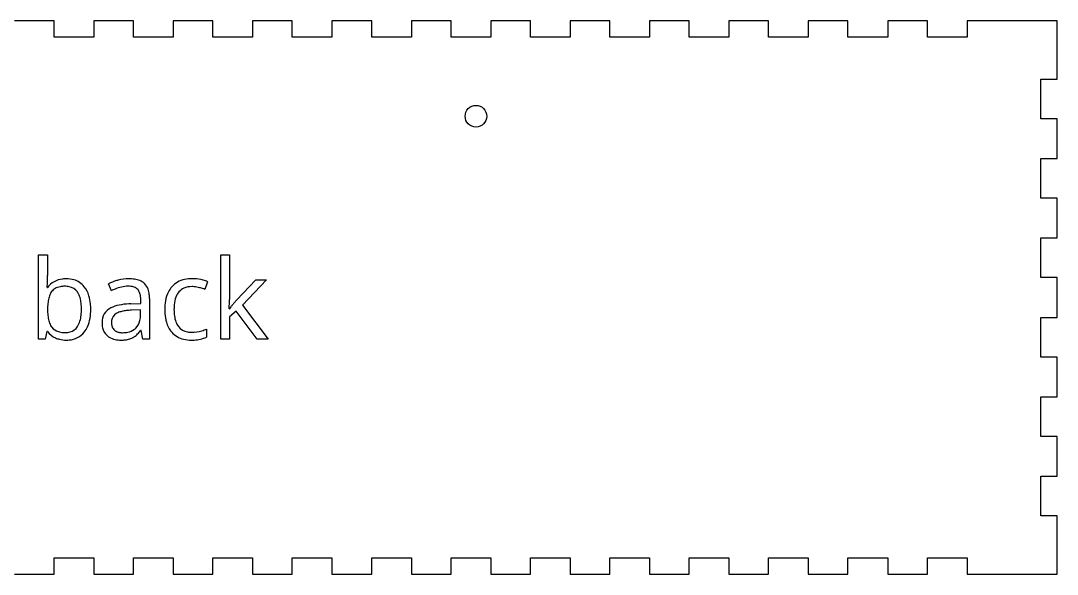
# Model space of a CAD drawing. Header units: millimetres. Extents: x 0 to 694, y 3 to 210.
# Drawn here: x 142.2 to 333.2, y 108 to 210 of the extents above; entities that cross this region are included whole.
import ezdxf

# ---------------------------------------------------------------- set-up
doc = ezdxf.new("R2010")
doc.units = ezdxf.units.MM
for name, color, linetype in [('Shape1000', 7, 'CONTINUOUS'), ('Shape1001', 7, 'CONTINUOUS'), ('Shape1002', 7, 'CONTINUOUS'), ('Shape1003', 7, 'CONTINUOUS'), ('Shape1004', 7, 'CONTINUOUS'), ('Shape1005', 7, 'CONTINUOUS'), ('Shape1006', 7, 'CONTINUOUS'), ('Shape1007', 7, 'CONTINUOUS'), ('Shape1008', 7, 'CONTINUOUS'), ('Shape1009', 7, 'CONTINUOUS'), ('Shape1010', 7, 'CONTINUOUS'), ('Shape1011', 7, 'CONTINUOUS'), ('Shape1012', 7, 'CONTINUOUS'), ('Shape1013', 7, 'CONTINUOUS'), ('Shape1014', 7, 'CONTINUOUS'), ('Shape1015', 7, 'CONTINUOUS'), ('Shape1016', 7, 'CONTINUOUS'), ('Shape1017', 7, 'CONTINUOUS'), ('Shape1018', 7, 'CONTINUOUS'), ('Shape1019', 7, 'CONTINUOUS'), ('Shape1020', 7, 'CONTINUOUS'), ('Shape1021', 7, 'CONTINUOUS'), ('Shape1022', 7, 'CONTINUOUS'), ('Shape1023', 7, 'CONTINUOUS'), ('Shape1024', 7, 'CONTINUOUS'), ('Shape1025', 7, 'CONTINUOUS'), ('Shape1026', 7, 'CONTINUOUS'), ('Shape1027', 7, 'CONTINUOUS'), ('Shape1028', 7, 'CONTINUOUS'), ('Shape1029', 7, 'CONTINUOUS'), ('Shape1030', 7, 'CONTINUOUS'), ('Shape1031', 7, 'CONTINUOUS'), ('Shape1032', 7, 'CONTINUOUS'), ('Shape1033', 7, 'CONTINUOUS'), ('Shape1034', 7, 'CONTINUOUS'), ('Shape1035', 7, 'CONTINUOUS'), ('Shape1036', 7, 'CONTINUOUS'), ('Shape1037', 7, 'CONTINUOUS'), ('Shape1038', 7, 'CONTINUOUS'), ('Shape1076', 7, 'CONTINUOUS'), ('Shape1077', 7, 'CONTINUOUS'), ('Shape1078', 7, 'CONTINUOUS'), ('Shape1079', 7, 'CONTINUOUS'), ('Shape1080', 7, 'CONTINUOUS'), ('Shape1081', 7, 'CONTINUOUS'), ('Shape1082', 7, 'CONTINUOUS'), ('Shape1083', 7, 'CONTINUOUS'), ('Shape1084', 7, 'CONTINUOUS'), ('Shape1085', 7, 'CONTINUOUS'), ('Shape1086', 7, 'CONTINUOUS'), ('Shape1087', 7, 'CONTINUOUS'), ('Shape1088', 7, 'CONTINUOUS'), ('Shape1089', 7, 'CONTINUOUS'), ('Shape1090', 7, 'CONTINUOUS'), ('Shape1091', 7, 'CONTINUOUS'), ('Shape1092', 7, 'CONTINUOUS'), ('Shape1093', 7, 'CONTINUOUS'), ('Shape1094', 7, 'CONTINUOUS'), ('Shape1095', 7, 'CONTINUOUS'), ('Shape1096', 7, 'CONTINUOUS'), ('Shape1097', 7, 'CONTINUOUS'), ('Shape1098', 7, 'CONTINUOUS'), ('Shape1099', 7, 'CONTINUOUS'), ('Shape1100', 7, 'CONTINUOUS'), ('Shape1101', 7, 'CONTINUOUS'), ('Shape1102', 7, 'CONTINUOUS'), ('Shape1103', 7, 'CONTINUOUS'), ('Shape1104', 7, 'CONTINUOUS'), ('Shape1105', 7, 'CONTINUOUS'), ('Shape1106', 7, 'CONTINUOUS'), ('Shape1107', 7, 'CONTINUOUS'), ('Shape1108', 7, 'CONTINUOUS'), ('Shape1109', 7, 'CONTINUOUS'), ('Shape1110', 7, 'CONTINUOUS'), ('Shape1111', 7, 'CONTINUOUS'), ('Shape1112', 7, 'CONTINUOUS'), ('Shape1113', 7, 'CONTINUOUS'), ('Shape1114', 7, 'CONTINUOUS'), ('Shape1115', 7, 'CONTINUOUS'), ('Shape1116', 7, 'CONTINUOUS'), ('Shape1117', 7, 'CONTINUOUS'), ('Shape1118', 7, 'CONTINUOUS'), ('Shape1119', 7, 'CONTINUOUS'), ('Shape1120', 7, 'CONTINUOUS'), ('Shape1121', 7, 'CONTINUOUS'), ('Shape1122', 7, 'CONTINUOUS'), ('Shape1123', 7, 'CONTINUOUS'), ('Shape1124', 7, 'CONTINUOUS'), ('Shape1125', 7, 'CONTINUOUS'), ('Shape1126', 7, 'CONTINUOUS'), ('Shape1127', 7, 'CONTINUOUS'), ('Shape1128', 7, 'CONTINUOUS'), ('Shape1129', 7, 'CONTINUOUS'), ('Shape1130', 7, 'CONTINUOUS'), ('Shape1131', 7, 'CONTINUOUS'), ('Shape1132', 7, 'CONTINUOUS'), ('Shape1133', 7, 'CONTINUOUS'), ('Shape1134', 7, 'CONTINUOUS'), ('Shape1135', 7, 'CONTINUOUS'), ('Shape1136', 7, 'CONTINUOUS'), ('Shape1137', 7, 'CONTINUOUS'), ('Shape1138', 7, 'CONTINUOUS'), ('Shape1139', 7, 'CONTINUOUS'), ('Shape1140', 7, 'CONTINUOUS'), ('Shape1141', 7, 'CONTINUOUS'), ('Shape1142', 7, 'CONTINUOUS'), ('Shape1143', 7, 'CONTINUOUS'), ('Shape1144', 7, 'CONTINUOUS'), ('Shape1145', 7, 'CONTINUOUS'), ('Shape1146', 7, 'CONTINUOUS'), ('Shape1147', 7, 'CONTINUOUS'), ('Shape1148', 7, 'CONTINUOUS'), ('Shape1149', 7, 'CONTINUOUS'), ('Shape1150', 7, 'CONTINUOUS'), ('Shape1151', 7, 'CONTINUOUS'), ('Shape1152', 7, 'CONTINUOUS'), ('Shape1153', 7, 'CONTINUOUS'), ('Shape1154', 7, 'CONTINUOUS'), ('Shape1155', 7, 'CONTINUOUS'), ('Shape1156', 7, 'CONTINUOUS'), ('Shape1157', 7, 'CONTINUOUS'), ('Shape1158', 7, 'CONTINUOUS'), ('Shape1159', 7, 'CONTINUOUS'), ('Shape1160', 7, 'CONTINUOUS'), ('Shape1161', 7, 'CONTINUOUS'), ('Shape1162', 7, 'CONTINUOUS'), ('Shape1163', 7, 'CONTINUOUS'), ('Shape1164', 7, 'CONTINUOUS'), ('Shape1165', 7, 'CONTINUOUS'), ('Shape1166', 7, 'CONTINUOUS'), ('Shape1167', 7, 'CONTINUOUS'), ('Shape1168', 7, 'CONTINUOUS'), ('Shape1169', 7, 'CONTINUOUS'), ('Shape1170', 7, 'CONTINUOUS'), ('Shape1171', 7, 'CONTINUOUS'), ('Shape1172', 7, 'CONTINUOUS'), ('Shape1173', 7, 'CONTINUOUS'), ('Shape1174', 7, 'CONTINUOUS'), ('Shape1175', 7, 'CONTINUOUS'), ('Shape1176', 7, 'CONTINUOUS'), ('Shape1177', 7, 'CONTINUOUS'), ('Shape1178', 7, 'CONTINUOUS'), ('Shape1179', 7, 'CONTINUOUS'), ('Shape1180', 7, 'CONTINUOUS'), ('Shape1181', 7, 'CONTINUOUS'), ('Shape1182', 7, 'CONTINUOUS'), ('Shape1183', 7, 'CONTINUOUS'), ('Shape1184', 7, 'CONTINUOUS'), ('Shape1185', 7, 'CONTINUOUS'), ('Shape1186', 7, 'CONTINUOUS'), ('Shape1187', 7, 'CONTINUOUS'), ('Shape1188', 7, 'CONTINUOUS'), ('Shape1189', 7, 'CONTINUOUS'), ('Shape1190', 7, 'CONTINUOUS'), ('Shape1191', 7, 'CONTINUOUS'), ('Shape1192', 7, 'CONTINUOUS'), ('Shape1193', 7, 'CONTINUOUS'), ('Shape1194', 7, 'CONTINUOUS'), ('Shape1195', 7, 'CONTINUOUS'), ('Shape1196', 7, 'CONTINUOUS'), ('Shape1197', 7, 'CONTINUOUS'), ('Shape1198', 7, 'CONTINUOUS'), ('Shape1199', 7, 'CONTINUOUS'), ('Shape1200', 7, 'CONTINUOUS'), ('Shape1201', 7, 'CONTINUOUS'), ('Shape1202', 7, 'CONTINUOUS'), ('Shape1203', 7, 'CONTINUOUS'), ('Shape1204', 7, 'CONTINUOUS'), ('Shape1205', 7, 'CONTINUOUS'), ('Shape1206', 7, 'CONTINUOUS'), ('Shape1207', 7, 'CONTINUOUS'), ('Shape1208', 7, 'CONTINUOUS'), ('Shape1209', 7, 'CONTINUOUS'), ('Shape1210', 7, 'CONTINUOUS'), ('Shape1211', 7, 'CONTINUOUS'), ('Shape1212', 7, 'CONTINUOUS'), ('Shape1213', 7, 'CONTINUOUS'), ('Shape1214', 7, 'CONTINUOUS'), ('Shape1215', 7, 'CONTINUOUS'), ('Shape1216', 7, 'CONTINUOUS'), ('Shape1217', 7, 'CONTINUOUS'), ('Shape1218', 7, 'CONTINUOUS'), ('Shape1219', 7, 'CONTINUOUS'), ('Shape1220', 7, 'CONTINUOUS'), ('Shape1221', 7, 'CONTINUOUS'), ('Shape1222', 7, 'CONTINUOUS'), ('Shape1223', 7, 'CONTINUOUS'), ('Shape1224', 7, 'CONTINUOUS'), ('Shape1225', 7, 'CONTINUOUS'), ('Shape1226', 7, 'CONTINUOUS'), ('Shape1227', 7, 'CONTINUOUS'), ('Shape1228', 7, 'CONTINUOUS'), ('Shape1229', 7, 'CONTINUOUS'), ('Shape1230', 7, 'CONTINUOUS'), ('Shape1231', 7, 'CONTINUOUS'), ('Shape1232', 7, 'CONTINUOUS'), ('Shape1233', 7, 'CONTINUOUS'), ('Shape1234', 7, 'CONTINUOUS'), ('Shape1235', 7, 'CONTINUOUS'), ('Shape1236', 7, 'CONTINUOUS'), ('Shape1237', 7, 'CONTINUOUS'), ('Shape1238', 7, 'CONTINUOUS'), ('Shape1239', 7, 'CONTINUOUS'), ('Shape1240', 7, 'CONTINUOUS'), ('Shape1241', 7, 'CONTINUOUS'), ('Shape1242', 7, 'CONTINUOUS'), ('Shape1243', 7, 'CONTINUOUS'), ('Shape914', 7, 'CONTINUOUS'), ('Shape915', 7, 'CONTINUOUS'), ('Shape916', 7, 'CONTINUOUS'), ('Shape917', 7, 'CONTINUOUS'), ('Shape918', 7, 'CONTINUOUS'), ('Shape919', 7, 'CONTINUOUS'), ('Shape920', 7, 'CONTINUOUS'), ('Shape921', 7, 'CONTINUOUS'), ('Shape922', 7, 'CONTINUOUS'), ('Shape923', 7, 'CONTINUOUS'), ('Shape924', 7, 'CONTINUOUS'), ('Shape925', 7, 'CONTINUOUS'), ('Shape926', 7, 'CONTINUOUS'), ('Shape927', 7, 'CONTINUOUS'), ('Shape928', 7, 'CONTINUOUS'), ('Shape929', 7, 'CONTINUOUS'), ('Shape930', 7, 'CONTINUOUS'), ('Shape931', 7, 'CONTINUOUS'), ('Shape932', 7, 'CONTINUOUS'), ('Shape933', 7, 'CONTINUOUS'), ('Shape934', 7, 'CONTINUOUS'), ('Shape935', 7, 'CONTINUOUS'), ('Shape936', 7, 'CONTINUOUS'), ('Shape937', 7, 'CONTINUOUS'), ('Shape938', 7, 'CONTINUOUS'), ('Shape939', 7, 'CONTINUOUS'), ('Shape940', 7, 'CONTINUOUS'), ('Shape941', 7, 'CONTINUOUS'), ('Shape942', 7, 'CONTINUOUS'), ('Shape943', 7, 'CONTINUOUS'), ('Shape944', 7, 'CONTINUOUS'), ('Shape945', 7, 'CONTINUOUS'), ('Shape946', 7, 'CONTINUOUS'), ('Shape947', 7, 'CONTINUOUS'), ('Shape948', 7, 'CONTINUOUS'), ('Shape949', 7, 'CONTINUOUS'), ('Shape950', 7, 'CONTINUOUS'), ('Shape951', 7, 'CONTINUOUS'), ('Shape952', 7, 'CONTINUOUS'), ('Shape953', 7, 'CONTINUOUS'), ('Shape954', 7, 'CONTINUOUS'), ('Shape955', 7, 'CONTINUOUS'), ('Shape956', 7, 'CONTINUOUS'), ('Shape957', 7, 'CONTINUOUS'), ('Shape958', 7, 'CONTINUOUS'), ('Shape959', 7, 'CONTINUOUS'), ('Shape960', 7, 'CONTINUOUS'), ('Shape961', 7, 'CONTINUOUS'), ('Shape962', 7, 'CONTINUOUS'), ('Shape963', 7, 'CONTINUOUS'), ('Shape964', 7, 'CONTINUOUS'), ('Shape965', 7, 'CONTINUOUS'), ('Shape966', 7, 'CONTINUOUS'), ('Shape967', 7, 'CONTINUOUS'), ('Shape968', 7, 'CONTINUOUS'), ('Shape969', 7, 'CONTINUOUS'), ('Shape970', 7, 'CONTINUOUS'), ('Shape971', 7, 'CONTINUOUS'), ('Shape972', 7, 'CONTINUOUS'), ('Shape973', 7, 'CONTINUOUS'), ('Shape974', 7, 'CONTINUOUS'), ('Shape975', 7, 'CONTINUOUS'), ('Shape976', 7, 'CONTINUOUS'), ('Shape977', 7, 'CONTINUOUS'), ('Shape978', 7, 'CONTINUOUS'), ('Shape979', 7, 'CONTINUOUS'), ('Shape980', 7, 'CONTINUOUS'), ('Shape981', 7, 'CONTINUOUS'), ('Shape982', 7, 'CONTINUOUS'), ('Shape983', 7, 'CONTINUOUS'), ('Shape984', 7, 'CONTINUOUS'), ('Shape985', 7, 'CONTINUOUS'), ('Shape986', 7, 'CONTINUOUS'), ('Shape987', 7, 'CONTINUOUS'), ('Shape988', 7, 'CONTINUOUS'), ('Shape989', 7, 'CONTINUOUS'), ('Shape990', 7, 'CONTINUOUS'), ('Shape991', 7, 'CONTINUOUS'), ('Shape992', 7, 'CONTINUOUS'), ('Shape993', 7, 'CONTINUOUS'), ('Shape994', 7, 'CONTINUOUS'), ('Shape995', 7, 'CONTINUOUS'), ('Shape996', 7, 'CONTINUOUS'), ('Shape997', 7, 'CONTINUOUS'), ('Shape998', 7, 'CONTINUOUS'), ('Shape999', 7, 'CONTINUOUS'), ('Sketch', 7, 'CONTINUOUS')]:
    doc.layers.add(name, color=color, linetype=linetype)

msp = doc.modelspace()

# ---------------------------------------------------------------- linework, layer by layer
at = {"layer": 'Shape1000'}
msp.add_line((287.356, 207), (280.038, 207), dxfattribs=at)
at = {"layer": 'Shape1001'}
msp.add_line((280.038, 207), (280.038, 210), dxfattribs=at)
at = {"layer": 'Shape1002'}
msp.add_line((280.038, 210), (272.721, 210), dxfattribs=at)
at = {"layer": 'Shape1003'}
msp.add_line((272.721, 210), (272.721, 207), dxfattribs=at)
at = {"layer": 'Shape1004'}
msp.add_line((272.721, 207), (265.404, 207), dxfattribs=at)
at = {"layer": 'Shape1005'}
msp.add_line((265.404, 207), (265.404, 210), dxfattribs=at)
at = {"layer": 'Shape1006'}
msp.add_line((265.404, 210), (258.087, 210), dxfattribs=at)
at = {"layer": 'Shape1007'}
msp.add_line((258.087, 210), (258.087, 207), dxfattribs=at)
at = {"layer": 'Shape1008'}
msp.add_line((258.087, 207), (250.77, 207), dxfattribs=at)
at = {"layer": 'Shape1009'}
msp.add_line((250.77, 207), (250.77, 210), dxfattribs=at)
at = {"layer": 'Shape1010'}
msp.add_line((250.77, 210), (243.453, 210), dxfattribs=at)
at = {"layer": 'Shape1011'}
msp.add_line((243.453, 210), (243.453, 207), dxfattribs=at)
at = {"layer": 'Shape1012'}
msp.add_line((243.453, 207), (236.137, 207), dxfattribs=at)
at = {"layer": 'Shape1013'}
msp.add_line((236.137, 207), (236.137, 210), dxfattribs=at)
at = {"layer": 'Shape1014'}
msp.add_line((236.137, 210), (228.82, 210), dxfattribs=at)
at = {"layer": 'Shape1015'}
msp.add_line((228.82, 210), (228.82, 207), dxfattribs=at)
at = {"layer": 'Shape1016'}
msp.add_line((228.82, 207), (221.502, 207), dxfattribs=at)
at = {"layer": 'Shape1017'}
msp.add_line((221.502, 207), (221.502, 210), dxfattribs=at)
at = {"layer": 'Shape1018'}
msp.add_line((221.502, 210), (214.185, 210), dxfattribs=at)
at = {"layer": 'Shape1019'}
msp.add_line((214.185, 210), (214.185, 207), dxfattribs=at)
at = {"layer": 'Shape1020'}
msp.add_line((214.185, 207), (206.869, 207), dxfattribs=at)
at = {"layer": 'Shape1021'}
msp.add_line((206.869, 207), (206.869, 210), dxfattribs=at)
at = {"layer": 'Shape1022'}
msp.add_line((206.869, 210), (199.552, 210), dxfattribs=at)
at = {"layer": 'Shape1023'}
msp.add_line((199.552, 210), (199.552, 207), dxfattribs=at)
at = {"layer": 'Shape1024'}
msp.add_line((199.552, 207), (192.234, 207), dxfattribs=at)
at = {"layer": 'Shape1025'}
msp.add_line((192.234, 207), (192.234, 210), dxfattribs=at)
at = {"layer": 'Shape1026'}
msp.add_line((192.234, 210), (184.917, 210), dxfattribs=at)
at = {"layer": 'Shape1027'}
msp.add_line((184.917, 210), (184.917, 207), dxfattribs=at)
at = {"layer": 'Shape1028'}
msp.add_line((184.917, 207), (177.601, 207), dxfattribs=at)
at = {"layer": 'Shape1029'}
msp.add_line((177.601, 207), (177.601, 210), dxfattribs=at)
at = {"layer": 'Shape1030'}
msp.add_line((177.601, 210), (170.284, 210), dxfattribs=at)
at = {"layer": 'Shape1031'}
msp.add_line((170.284, 210), (170.284, 207), dxfattribs=at)
at = {"layer": 'Shape1032'}
msp.add_line((170.284, 207), (162.966, 207), dxfattribs=at)
at = {"layer": 'Shape1033'}
msp.add_line((162.966, 207), (162.966, 210), dxfattribs=at)
at = {"layer": 'Shape1034'}
msp.add_line((162.966, 210), (155.649, 210), dxfattribs=at)
at = {"layer": 'Shape1035'}
msp.add_line((155.649, 210), (155.649, 207), dxfattribs=at)
at = {"layer": 'Shape1036'}
msp.add_line((155.649, 207), (148.333, 207), dxfattribs=at)
at = {"layer": 'Shape1037'}
msp.add_line((148.333, 207), (148.333, 210), dxfattribs=at)
at = {"layer": 'Shape1038'}
msp.add_line((148.333, 210), (141.016, 210), dxfattribs=at)
at = {"layer": 'Shape1076'}
msp.add_line((147.131, 152.755), (147.012, 152.755), dxfattribs=at)
at = {"layer": 'Shape1077'}
msp.add_line((147.012, 152.755), (146.663, 151.35), dxfattribs=at)
at = {"layer": 'Shape1078'}
msp.add_line((146.663, 151.35), (145.478, 151.35), dxfattribs=at)
at = {"layer": 'Shape1079'}
msp.add_line((145.478, 151.35), (145.478, 166.849), dxfattribs=at)
at = {"layer": 'Shape1080'}
msp.add_line((145.478, 166.849), (147.131, 166.849), dxfattribs=at)
at = {"layer": 'Shape1081'}
msp.add_line((147.131, 166.849), (147.131, 163.084), dxfattribs=at)
at = {"layer": 'Shape1082'}
msp.add_line((147.052, 160.813), (147.131, 160.813), dxfattribs=at)
at = {"layer": 'Shape1083'}
msp.add_arc((150.608, 157.393), 5.0537, 74.2393, 90.5624, dxfattribs=at)
at = {"layer": 'Shape1084'}
msp.add_arc((150.942, 158.619), 3.7831, 38.5631, 74.067, dxfattribs=at)
at = {"layer": 'Shape1085'}
msp.add_arc((150.082, 157.95), 4.8724, 16.4709, 38.4075, dxfattribs=at)
at = {"layer": 'Shape1086'}
msp.add_arc((147.604, 157.174), 7.4686, 5.13384, 16.7973, dxfattribs=at)
at = {"layer": 'Shape1087'}
msp.add_arc((144.477, 156.841), 10.6134, -0.12206, 5.40937, dxfattribs=at)
at = {"layer": 'Shape1088'}
msp.add_arc((145.395, 156.761), 9.6949, -9.34372, 0.33804, dxfattribs=at)
at = {"layer": 'Shape1089'}
msp.add_arc((148.775, 156.187), 6.2667, -24.1694, -9.17451, dxfattribs=at)
at = {"layer": 'Shape1090'}
msp.add_arc((150.262, 155.545), 4.6476, -38.6839, -24.4564, dxfattribs=at)
at = {"layer": 'Shape1091'}
msp.add_arc((150.83, 155.082), 3.9144, -85.936, -38.5919, dxfattribs=at)
at = {"layer": 'Shape1092'}
msp.add_arc((150.566, 156.759), 5.6082, -90.0774, -84.4518, dxfattribs=at)
at = {"layer": 'Shape1093'}
msp.add_arc((150.53, 156.166), 5.0155, -104.224, -89.6815, dxfattribs=at)
at = {"layer": 'Shape1094'}
msp.add_arc((150.387, 155.53), 4.3639, -114.02, -104.454, dxfattribs=at)
at = {"layer": 'Shape1095'}
msp.add_arc((150.11, 154.886), 3.6622, -144.415, -114.164, dxfattribs=at)
at = {"layer": 'Shape1096'}
msp.add_arc((112.657, 163.055), 34.4742, -1.88769, 0.048447, dxfattribs=at)
at = {"layer": 'Shape1097'}
msp.add_arc((122.252, 162.733), 24.8745, -4.27613, -1.87411, dxfattribs=at)
at = {"layer": 'Shape1098'}
msp.add_arc((126.482, 162.442), 20.6343, -4.52852, -4.34718, dxfattribs=at)
at = {"layer": 'Shape1099'}
msp.add_arc((150.215, 158.663), 3.7595, 95.1835, 145.111, dxfattribs=at)
at = {"layer": 'Shape1100'}
msp.add_arc((150.546, 156.799), 5.6474, 89.8743, 96.8146, dxfattribs=at)
at = {"layer": 'Shape1101'}
msp.add_arc((150.284, 156.416), 4.6465, 89.5731, 100.732, dxfattribs=at)
at = {"layer": 'Shape1102'}
msp.add_arc((149.94, 158.154), 2.875, 100.447, 119.67, dxfattribs=at)
at = {"layer": 'Shape1103'}
msp.add_arc((149.621, 158.75), 2.1991, 120.14, 142.425, dxfattribs=at)
at = {"layer": 'Shape1104'}
msp.add_arc((150.149, 158.401), 2.8305, 143.338, 161.256, dxfattribs=at)
at = {"layer": 'Shape1105'}
msp.add_arc((152.356, 157.617), 5.1721, 160.893, 171.233, dxfattribs=at)
at = {"layer": 'Shape1106'}
msp.add_arc((156.04, 157.023), 8.9036, 171.067, 177.846, dxfattribs=at)
at = {"layer": 'Shape1107'}
msp.add_arc((159.871, 156.828), 12.7397, 177.618, -179.957, dxfattribs=at)
at = {"layer": 'Shape1108'}
msp.add_arc((158.064, 156.776), 10.9329, 179.776, -174.292, dxfattribs=at)
at = {"layer": 'Shape1109'}
msp.add_arc((153.754, 156.332), 6.5997, -174.408, -165.795, dxfattribs=at)
at = {"layer": 'Shape1110'}
msp.add_arc((150.993, 155.615), 3.7471, -166.057, -151.978, dxfattribs=at)
at = {"layer": 'Shape1111'}
msp.add_arc((149.875, 155.047), 2.4939, -151.446, -142.439, dxfattribs=at)
at = {"layer": 'Shape1112'}
msp.add_arc((149.784, 155.009), 2.3988, -141.831, -106.195, dxfattribs=at)
at = {"layer": 'Shape1113'}
msp.add_arc((150.229, 156.381), 3.8405, -106.862, -93.1517, dxfattribs=at)
at = {"layer": 'Shape1114'}
msp.add_arc((150.354, 157.852), 5.3166, -93.6224, -89.9489, dxfattribs=at)
at = {"layer": 'Shape1115'}
msp.add_arc((150.394, 155.832), 3.2963, -90.6131, -74.1369, dxfattribs=at)
at = {"layer": 'Shape1116'}
msp.add_arc((150.639, 154.946), 2.378, -73.9837, -33.1503, dxfattribs=at)
at = {"layer": 'Shape1117'}
msp.add_arc((149.457, 155.729), 3.7958, -33.2895, -16.3338, dxfattribs=at)
at = {"layer": 'Shape1118'}
msp.add_arc((147.244, 156.406), 6.1093, -16.5829, -6.36308, dxfattribs=at)
at = {"layer": 'Shape1119'}
msp.add_arc((143.902, 156.802), 9.4745, -6.50651, 0.220555, dxfattribs=at)
at = {"layer": 'Shape1120'}
msp.add_arc((143.608, 156.878), 9.7691, -0.23192, 6.30952, dxfattribs=at)
at = {"layer": 'Shape1121'}
msp.add_arc((147.288, 157.3), 6.0652, 6.16485, 16.0397, dxfattribs=at)
at = {"layer": 'Shape1122'}
msp.add_arc((149.658, 157.999), 3.594, 15.778, 32.0151, dxfattribs=at)
at = {"layer": 'Shape1123'}
msp.add_arc((150.397, 158.422), 2.743, 32.7033, 35.5242, dxfattribs=at)
at = {"layer": 'Shape1124'}
msp.add_arc((150.668, 158.614), 2.4113, 35.5408, 79.8011, dxfattribs=at)
at = {"layer": 'Shape1125'}
msp.add_arc((150.344, 157.238), 3.8242, 78.6781, 90.375, dxfattribs=at)
at = {"layer": 'Shape1126'}
msp.add_line((165.918, 151.35), (164.693, 151.35), dxfattribs=at)
at = {"layer": 'Shape1127'}
msp.add_line((164.693, 151.35), (164.364, 152.904), dxfattribs=at)
at = {"layer": 'Shape1128'}
msp.add_line((164.364, 152.904), (164.284, 152.904), dxfattribs=at)
at = {"layer": 'Shape1129'}
msp.add_line((162.451, 157.835), (164.304, 157.894), dxfattribs=at)
at = {"layer": 'Shape1130'}
msp.add_line((164.304, 157.894), (164.304, 158.572), dxfattribs=at)
at = {"layer": 'Shape1131'}
msp.add_line((158.895, 160.245), (158.387, 161.51), dxfattribs=at)
at = {"layer": 'Shape1132'}
msp.add_line((165.918, 158.801), (165.918, 151.35), dxfattribs=at)
at = {"layer": 'Shape1133'}
msp.add_line((164.264, 155.733), (164.264, 156.719), dxfattribs=at)
at = {"layer": 'Shape1134'}
msp.add_line((164.264, 156.719), (162.611, 156.649), dxfattribs=at)
at = {"layer": 'Shape1135'}
msp.add_arc((158.904, 157.152), 6.8547, -45.2555, -38.2928, dxfattribs=at)
at = {"layer": 'Shape1136'}
msp.add_arc((160.588, 155.441), 4.4538, -55.1515, -45.1469, dxfattribs=at)
at = {"layer": 'Shape1137'}
msp.add_arc((161.397, 154.289), 3.0465, -65.6067, -55.2628, dxfattribs=at)
at = {"layer": 'Shape1138'}
msp.add_arc((161.121, 155.005), 3.8131, -78.702, -66.2686, dxfattribs=at)
at = {"layer": 'Shape1139'}
msp.add_arc((160.756, 156.776), 5.6212, -87.0665, -78.5861, dxfattribs=at)
at = {"layer": 'Shape1140'}
msp.add_arc((160.634, 158.592), 7.4413, -90.0461, -86.8509, dxfattribs=at)
at = {"layer": 'Shape1141'}
msp.add_arc((160.593, 156.225), 5.0744, -101.328, -89.5953, dxfattribs=at)
at = {"layer": 'Shape1142'}
msp.add_arc((160.24, 154.539), 3.352, -121.673, -101.082, dxfattribs=at)
at = {"layer": 'Shape1143'}
msp.add_arc((159.997, 154.096), 2.8474, -132.231, -122.195, dxfattribs=at)
at = {"layer": 'Shape1144'}
msp.add_arc((159.921, 153.99), 2.7178, -167.917, -132.548, dxfattribs=at)
at = {"layer": 'Shape1145'}
msp.add_arc((161.323, 154.335), 4.1605, 179.546, -167.305, dxfattribs=at)
at = {"layer": 'Shape1146'}
msp.add_arc((160.021, 154.486), 2.8611, 115.49, -177.643, dxfattribs=at)
at = {"layer": 'Shape1147'}
msp.add_arc((161.454, 151.858), 5.8524, 101.357, 117.08, dxfattribs=at)
at = {"layer": 'Shape1148'}
msp.add_arc((162.604, 146.48), 11.3514, 92.4696, 101.706, dxfattribs=at)
at = {"layer": 'Shape1149'}
msp.add_arc((162.935, 141.689), 16.1527, 91.7165, 92.9095, dxfattribs=at)
at = {"layer": 'Shape1150'}
msp.add_arc((159.555, 158.597), 4.7493, -0.306686, 8.00359, dxfattribs=at)
at = {"layer": 'Shape1151'}
msp.add_arc((161.351, 158.859), 2.9338, 7.82725, 20.6042, dxfattribs=at)
at = {"layer": 'Shape1152'}
msp.add_arc((162.368, 159.248), 1.8453, 20.4094, 41.448, dxfattribs=at)
at = {"layer": 'Shape1153'}
msp.add_arc((162.518, 159.33), 1.6785, 42.7295, 71.038, dxfattribs=at)
at = {"layer": 'Shape1154'}
msp.add_arc((162.165, 158.369), 2.7029, 70.5716, 83.9929, dxfattribs=at)
at = {"layer": 'Shape1155'}
msp.add_arc((161.996, 156.997), 4.0855, 83.6507, 90.1753, dxfattribs=at)
at = {"layer": 'Shape1156'}
msp.add_arc((162.025, 155.699), 5.3835, 90.4485, 103.767, dxfattribs=at)
at = {"layer": 'Shape1157'}
msp.add_arc((162.658, 153.029), 8.1272, 103.623, 112.432, dxfattribs=at)
at = {"layer": 'Shape1158'}
msp.add_arc((163.744, 150.289), 11.0738, 112.212, 115.964, dxfattribs=at)
at = {"layer": 'Shape1159'}
msp.add_arc((162.006, 154.8), 7.6238, 106.357, 118.335, dxfattribs=at)
at = {"layer": 'Shape1160'}
msp.add_arc((162.33, 153.797), 8.6774, 104.516, 106.549, dxfattribs=at)
at = {"layer": 'Shape1161'}
msp.add_arc((162.092, 154.789), 7.6576, 90.0714, 104.652, dxfattribs=at)
at = {"layer": 'Shape1162'}
msp.add_arc((162.122, 155.463), 6.9836, 81.568, 90.3249, dxfattribs=at)
at = {"layer": 'Shape1163'}
msp.add_arc((162.526, 158.094), 4.3223, 68.2273, 81.7494, dxfattribs=at)
at = {"layer": 'Shape1164'}
msp.add_arc((163.089, 159.493), 2.8142, 47.8683, 68.2934, dxfattribs=at)
at = {"layer": 'Shape1165'}
msp.add_arc((163.18, 159.675), 2.6184, 19.2331, 46.6741, dxfattribs=at)
at = {"layer": 'Shape1166'}
msp.add_arc((161.659, 159.11), 4.2405, 6.33791, 19.6816, dxfattribs=at)
at = {"layer": 'Shape1167'}
msp.add_arc((159.412, 158.823), 6.5063, -0.197305, 6.65832, dxfattribs=at)
at = {"layer": 'Shape1168'}
msp.add_arc((160.991, 157.068), 4.5526, -90.4208, -77.9586, dxfattribs=at)
at = {"layer": 'Shape1169'}
msp.add_arc((161.323, 155.595), 3.0428, -78.2879, -53.5406, dxfattribs=at)
at = {"layer": 'Shape1170'}
msp.add_arc((161.47, 155.353), 2.7607, -53.0118, -46.1441, dxfattribs=at)
at = {"layer": 'Shape1171'}
msp.add_arc((161.452, 155.348), 2.7692, -45.8108, -12.573, dxfattribs=at)
at = {"layer": 'Shape1172'}
msp.add_arc((160.065, 155.696), 4.199, -13.0822, 0.282445, dxfattribs=at)
at = {"layer": 'Shape1173'}
msp.add_arc((159.053, 155.733), 5.2112, -0.183068, 0.000796, dxfattribs=at)
at = {"layer": 'Shape1174'}
msp.add_arc((163.004, 144.515), 12.1411, 91.8565, 96.4478, dxfattribs=at)
at = {"layer": 'Shape1175'}
msp.add_arc((162.457, 149.253), 7.3716, 96.3545, 102.995, dxfattribs=at)
at = {"layer": 'Shape1176'}
msp.add_arc((161.713, 152.41), 4.1277, 102.8, 113.243, dxfattribs=at)
at = {"layer": 'Shape1177'}
msp.add_arc((161.101, 153.876), 2.5395, 113.589, 121.681, dxfattribs=at)
at = {"layer": 'Shape1178'}
msp.add_arc((160.675, 154.524), 1.7644, 120.973, 172.418, dxfattribs=at)
at = {"layer": 'Shape1179'}
msp.add_arc((161.507, 154.358), 2.6117, 171.212, -179.794, dxfattribs=at)
at = {"layer": 'Shape1180'}
msp.add_arc((161.258, 154.329), 2.3631, 179.527, -167.221, dxfattribs=at)
at = {"layer": 'Shape1181'}
msp.add_arc((160.459, 154.135), 1.5407, -167.674, -137.942, dxfattribs=at)
at = {"layer": 'Shape1182'}
msp.add_arc((160.399, 154.099), 1.4728, -137.419, -130.745, dxfattribs=at)
at = {"layer": 'Shape1183'}
msp.add_arc((160.6, 154.358), 1.8, -130.216, -105.728, dxfattribs=at)
at = {"layer": 'Shape1184'}
msp.add_arc((160.868, 155.25), 2.7309, -106.06, -93.5466, dxfattribs=at)
at = {"layer": 'Shape1185'}
msp.add_arc((160.953, 156.234), 3.7189, -93.9217, -89.941, dxfattribs=at)
at = {"layer": 'Shape1186'}
msp.add_line((176.606, 161.899), (176.098, 160.494), dxfattribs=at)
at = {"layer": 'Shape1187'}
msp.add_line((176.446, 153.183), (176.446, 151.719), dxfattribs=at)
at = {"layer": 'Shape1188'}
msp.add_arc((173.635, 157.331), 6.1799, -103.576, -89.511, dxfattribs=at)
at = {"layer": 'Shape1189'}
msp.add_arc((173.141, 155.403), 4.1905, -138.202, -103.198, dxfattribs=at)
at = {"layer": 'Shape1190'}
msp.add_arc((173.619, 155.756), 4.7828, -163.983, -138.865, dxfattribs=at)
at = {"layer": 'Shape1191'}
msp.add_arc((176.022, 156.491), 7.2958, -176.409, -163.646, dxfattribs=at)
at = {"layer": 'Shape1192'}
msp.add_arc((178.715, 156.728), 9.9982, 179.939, -176.019, dxfattribs=at)
at = {"layer": 'Shape1193'}
msp.add_arc((177.84, 156.798), 9.1235, 169.898, -179.631, dxfattribs=at)
at = {"layer": 'Shape1194'}
msp.add_arc((174.664, 157.385), 5.8936, 153.088, 170.105, dxfattribs=at)
at = {"layer": 'Shape1195'}
msp.add_arc((173.459, 157.961), 4.5585, 138.655, 152.685, dxfattribs=at)
at = {"layer": 'Shape1196'}
msp.add_arc((173.234, 158.125), 4.2815, 101.491, 138.313, dxfattribs=at)
at = {"layer": 'Shape1197'}
msp.add_arc((173.75, 155.976), 6.4907, 89.5892, 102.179, dxfattribs=at)
at = {"layer": 'Shape1198'}
msp.add_arc((173.79, 155.005), 7.4618, 77.7702, 89.9475, dxfattribs=at)
at = {"layer": 'Shape1199'}
msp.add_arc((173.649, 154.225), 8.2533, 74.6797, 77.9578, dxfattribs=at)
at = {"layer": 'Shape1200'}
msp.add_arc((174.412, 156.989), 5.3861, 70.0946, 74.7386, dxfattribs=at)
at = {"layer": 'Shape1201'}
msp.add_arc((175.137, 158.978), 3.2692, 63.5034, 70.1861, dxfattribs=at)
at = {"layer": 'Shape1202'}
msp.add_arc((175.494, 159.724), 2.442, 62.9272, 63.1896, dxfattribs=at)
at = {"layer": 'Shape1203'}
msp.add_arc((173.382, 153.658), 7.3559, 68.3294, 74.8831, dxfattribs=at)
at = {"layer": 'Shape1204'}
msp.add_arc((172.994, 152.282), 8.7853, 74.7801, 77.4498, dxfattribs=at)
at = {"layer": 'Shape1205'}
msp.add_arc((173.401, 154.195), 6.8303, 77.2999, 81.7345, dxfattribs=at)
at = {"layer": 'Shape1206'}
msp.add_arc((173.698, 156.265), 4.7384, 81.691, 87.5079, dxfattribs=at)
at = {"layer": 'Shape1207'}
msp.add_arc((173.755, 157.337), 3.6652, 87.675, 89.9749, dxfattribs=at)
at = {"layer": 'Shape1208'}
msp.add_arc((173.675, 157.335), 3.6677, 88.7194, 112.567, dxfattribs=at)
at = {"layer": 'Shape1209'}
msp.add_arc((173.414, 158.197), 2.7735, 114.427, 161.663, dxfattribs=at)
at = {"layer": 'Shape1210'}
msp.add_arc((176.003, 157.184), 5.5518, 160.142, 175.137, dxfattribs=at)
at = {"layer": 'Shape1211'}
msp.add_arc((179.567, 156.784), 9.1367, 174.531, -179.845, dxfattribs=at)
at = {"layer": 'Shape1212'}
msp.add_arc((178.438, 156.718), 8.0079, 179.704, -171.926, dxfattribs=at)
at = {"layer": 'Shape1213'}
msp.add_arc((175.554, 156.296), 5.0929, -172.068, -159.611, dxfattribs=at)
at = {"layer": 'Shape1214'}
msp.add_arc((173.994, 155.718), 3.4297, -159.582, -143.361, dxfattribs=at)
at = {"layer": 'Shape1215'}
msp.add_arc((173.34, 155.25), 2.6262, -143.03, -98.6897, dxfattribs=at)
at = {"layer": 'Shape1216'}
msp.add_arc((173.629, 156.596), 4.0004, -99.8641, -89.7308, dxfattribs=at)
at = {"layer": 'Shape1217'}
msp.add_arc((173.615, 159.517), 6.9218, -89.7342, -73.7109, dxfattribs=at)
at = {"layer": 'Shape1218'}
msp.add_arc((173.195, 161.086), 8.5462, -73.954, -67.6346, dxfattribs=at)
at = {"layer": 'Shape1219'}
msp.add_arc((174.315, 155.911), 4.7034, -77.9656, -63.0545, dxfattribs=at)
at = {"layer": 'Shape1220'}
msp.add_arc((173.831, 158.091), 6.9363, -87.402, -77.8121, dxfattribs=at)
at = {"layer": 'Shape1221'}
msp.add_arc((173.693, 160.219), 9.0678, -90.0345, -87.1357, dxfattribs=at)
at = {"layer": 'Shape1222'}
msp.add_line((180.59, 156.938), (180.67, 156.938), dxfattribs=at)
at = {"layer": 'Shape1223'}
msp.add_line((181.975, 158.532), (185.501, 162.267), dxfattribs=at)
at = {"layer": 'Shape1224'}
msp.add_line((185.501, 162.267), (187.463, 162.267), dxfattribs=at)
at = {"layer": 'Shape1225'}
msp.add_line((187.463, 162.267), (183.041, 157.616), dxfattribs=at)
at = {"layer": 'Shape1226'}
msp.add_line((183.041, 157.616), (187.772, 151.35), dxfattribs=at)
at = {"layer": 'Shape1227'}
msp.add_line((187.772, 151.35), (185.77, 151.35), dxfattribs=at)
at = {"layer": 'Shape1228'}
msp.add_line((185.77, 151.35), (181.915, 156.51), dxfattribs=at)
at = {"layer": 'Shape1229'}
msp.add_line((181.915, 156.51), (180.67, 155.434), dxfattribs=at)
at = {"layer": 'Shape1230'}
msp.add_line((180.67, 155.434), (180.67, 151.35), dxfattribs=at)
at = {"layer": 'Shape1231'}
msp.add_line((180.67, 151.35), (179.036, 151.35), dxfattribs=at)
at = {"layer": 'Shape1232'}
msp.add_line((179.036, 151.35), (179.036, 166.849), dxfattribs=at)
at = {"layer": 'Shape1233'}
msp.add_line((179.036, 166.849), (180.67, 166.849), dxfattribs=at)
at = {"layer": 'Shape1234'}
msp.add_line((180.67, 166.849), (180.67, 158.632), dxfattribs=at)
at = {"layer": 'Shape1235'}
msp.add_arc((188.659, 151.283), 9.7885, 142.323, 144.708, dxfattribs=at)
at = {"layer": 'Shape1236'}
msp.add_arc((193.872, 147.262), 16.3717, 140.433, 142.337, dxfattribs=at)
at = {"layer": 'Shape1237'}
msp.add_arc((200.665, 141.671), 25.1699, 139.28, 140.47, dxfattribs=at)
at = {"layer": 'Shape1238'}
msp.add_arc((208.52, 134.916), 35.5298, 138.342, 139.288, dxfattribs=at)
at = {"layer": 'Shape1239'}
msp.add_arc((169.651, 158.652), 11.019, -1.72609, -0.107265, dxfattribs=at)
at = {"layer": 'Shape1240'}
msp.add_arc((161.076, 158.891), 19.5975, -2.49578, -1.66934, dxfattribs=at)
at = {"layer": 'Shape1241'}
msp.add_arc((148.249, 159.458), 32.437, -3.36749, -2.50898, dxfattribs=at)
at = {"layer": 'Shape1242'}
msp.add_arc((126.917, 160.702), 53.8045, -3.96705, -3.35576, dxfattribs=at)
at = {"layer": 'Shape1243'}
msp.add_arc((113.52, 161.604), 67.2326, -3.97966, -3.94435, dxfattribs=at)
at = {"layer": 'Shape914'}
msp.add_line((141.016, 108), (148.333, 108), dxfattribs=at)
at = {"layer": 'Shape915'}
msp.add_line((148.333, 108), (148.333, 111), dxfattribs=at)
at = {"layer": 'Shape916'}
msp.add_line((148.333, 111), (155.649, 111), dxfattribs=at)
at = {"layer": 'Shape917'}
msp.add_line((155.649, 111), (155.649, 108), dxfattribs=at)
at = {"layer": 'Shape918'}
msp.add_line((155.649, 108), (162.966, 108), dxfattribs=at)
at = {"layer": 'Shape919'}
msp.add_line((162.966, 108), (162.966, 111), dxfattribs=at)
at = {"layer": 'Shape920'}
msp.add_line((162.966, 111), (170.284, 111), dxfattribs=at)
at = {"layer": 'Shape921'}
msp.add_line((170.284, 111), (170.284, 108), dxfattribs=at)
at = {"layer": 'Shape922'}
msp.add_line((170.284, 108), (177.601, 108), dxfattribs=at)
at = {"layer": 'Shape923'}
msp.add_line((177.601, 108), (177.601, 111), dxfattribs=at)
at = {"layer": 'Shape924'}
msp.add_line((177.601, 111), (184.917, 111), dxfattribs=at)
at = {"layer": 'Shape925'}
msp.add_line((184.917, 111), (184.917, 108), dxfattribs=at)
at = {"layer": 'Shape926'}
msp.add_line((184.917, 108), (192.234, 108), dxfattribs=at)
at = {"layer": 'Shape927'}
msp.add_line((192.234, 108), (192.234, 111), dxfattribs=at)
at = {"layer": 'Shape928'}
msp.add_line((192.234, 111), (199.552, 111), dxfattribs=at)
at = {"layer": 'Shape929'}
msp.add_line((199.552, 111), (199.552, 108), dxfattribs=at)
at = {"layer": 'Shape930'}
msp.add_line((199.552, 108), (206.869, 108), dxfattribs=at)
at = {"layer": 'Shape931'}
msp.add_line((206.869, 108), (206.869, 111), dxfattribs=at)
at = {"layer": 'Shape932'}
msp.add_line((206.869, 111), (214.185, 111), dxfattribs=at)
at = {"layer": 'Shape933'}
msp.add_line((214.185, 111), (214.185, 108), dxfattribs=at)
at = {"layer": 'Shape934'}
msp.add_line((214.185, 108), (221.502, 108), dxfattribs=at)
at = {"layer": 'Shape935'}
msp.add_line((221.502, 108), (221.502, 111), dxfattribs=at)
at = {"layer": 'Shape936'}
msp.add_line((221.502, 111), (228.82, 111), dxfattribs=at)
at = {"layer": 'Shape937'}
msp.add_line((228.82, 111), (228.82, 108), dxfattribs=at)
at = {"layer": 'Shape938'}
msp.add_line((228.82, 108), (236.137, 108), dxfattribs=at)
at = {"layer": 'Shape939'}
msp.add_line((236.137, 108), (236.137, 111), dxfattribs=at)
at = {"layer": 'Shape940'}
msp.add_line((236.137, 111), (243.453, 111), dxfattribs=at)
at = {"layer": 'Shape941'}
msp.add_line((243.453, 111), (243.453, 108), dxfattribs=at)
at = {"layer": 'Shape942'}
msp.add_line((243.453, 108), (250.77, 108), dxfattribs=at)
at = {"layer": 'Shape943'}
msp.add_line((250.77, 108), (250.77, 111), dxfattribs=at)
at = {"layer": 'Shape944'}
msp.add_line((250.77, 111), (258.087, 111), dxfattribs=at)
at = {"layer": 'Shape945'}
msp.add_line((258.087, 111), (258.087, 108), dxfattribs=at)
at = {"layer": 'Shape946'}
msp.add_line((258.087, 108), (265.404, 108), dxfattribs=at)
at = {"layer": 'Shape947'}
msp.add_line((265.404, 108), (265.404, 111), dxfattribs=at)
at = {"layer": 'Shape948'}
msp.add_line((265.404, 111), (272.721, 111), dxfattribs=at)
at = {"layer": 'Shape949'}
msp.add_line((272.721, 111), (272.721, 108), dxfattribs=at)
at = {"layer": 'Shape950'}
msp.add_line((272.721, 108), (280.038, 108), dxfattribs=at)
at = {"layer": 'Shape951'}
msp.add_line((280.038, 108), (280.038, 111), dxfattribs=at)
at = {"layer": 'Shape952'}
msp.add_line((280.038, 111), (287.356, 111), dxfattribs=at)
at = {"layer": 'Shape953'}
msp.add_line((287.356, 111), (287.356, 108), dxfattribs=at)
at = {"layer": 'Shape954'}
msp.add_line((287.356, 108), (294.673, 108), dxfattribs=at)
at = {"layer": 'Shape955'}
msp.add_line((294.673, 108), (294.673, 111), dxfattribs=at)
at = {"layer": 'Shape956'}
msp.add_line((294.673, 111), (301.99, 111), dxfattribs=at)
at = {"layer": 'Shape957'}
msp.add_line((301.99, 111), (301.99, 108), dxfattribs=at)
at = {"layer": 'Shape958'}
msp.add_line((301.99, 108), (309.307, 108), dxfattribs=at)
at = {"layer": 'Shape959'}
msp.add_line((309.307, 108), (309.307, 111), dxfattribs=at)
at = {"layer": 'Shape960'}
msp.add_line((309.307, 111), (316.623, 111), dxfattribs=at)
at = {"layer": 'Shape961'}
msp.add_line((316.623, 111), (316.623, 108), dxfattribs=at)
at = {"layer": 'Shape962'}
msp.add_line((316.623, 108), (323.94, 108), dxfattribs=at)
at = {"layer": 'Shape963'}
msp.add_line((323.94, 108), (333.25, 108), dxfattribs=at)
at = {"layer": 'Shape964'}
msp.add_line((333.25, 108), (333.25, 118.757), dxfattribs=at)
at = {"layer": 'Shape965'}
msp.add_line((333.25, 118.757), (330.25, 118.757), dxfattribs=at)
at = {"layer": 'Shape966'}
msp.add_line((330.25, 118.757), (330.25, 126.073), dxfattribs=at)
at = {"layer": 'Shape967'}
msp.add_line((330.25, 126.073), (333.25, 126.073), dxfattribs=at)
at = {"layer": 'Shape968'}
msp.add_line((333.25, 126.073), (333.25, 133.391), dxfattribs=at)
at = {"layer": 'Shape969'}
msp.add_line((333.25, 133.391), (330.25, 133.391), dxfattribs=at)
at = {"layer": 'Shape970'}
msp.add_line((330.25, 133.391), (330.25, 140.708), dxfattribs=at)
at = {"layer": 'Shape971'}
msp.add_line((330.25, 140.708), (333.25, 140.708), dxfattribs=at)
at = {"layer": 'Shape972'}
msp.add_line((333.25, 140.708), (333.25, 148.024), dxfattribs=at)
at = {"layer": 'Shape973'}
msp.add_line((333.25, 148.024), (330.25, 148.024), dxfattribs=at)
at = {"layer": 'Shape974'}
msp.add_line((330.25, 148.024), (330.25, 155.341), dxfattribs=at)
at = {"layer": 'Shape975'}
msp.add_line((330.25, 155.341), (333.25, 155.341), dxfattribs=at)
at = {"layer": 'Shape976'}
msp.add_line((333.25, 155.341), (333.25, 162.659), dxfattribs=at)
at = {"layer": 'Shape977'}
msp.add_line((333.25, 162.659), (330.25, 162.659), dxfattribs=at)
at = {"layer": 'Shape978'}
msp.add_line((330.25, 162.659), (330.25, 169.976), dxfattribs=at)
at = {"layer": 'Shape979'}
msp.add_line((330.25, 169.976), (333.25, 169.976), dxfattribs=at)
at = {"layer": 'Shape980'}
msp.add_line((333.25, 169.976), (333.25, 177.292), dxfattribs=at)
at = {"layer": 'Shape981'}
msp.add_line((333.25, 177.292), (330.25, 177.292), dxfattribs=at)
at = {"layer": 'Shape982'}
msp.add_line((330.25, 177.292), (330.25, 184.609), dxfattribs=at)
at = {"layer": 'Shape983'}
msp.add_line((330.25, 184.609), (333.25, 184.609), dxfattribs=at)
at = {"layer": 'Shape984'}
msp.add_line((333.25, 184.609), (333.25, 191.927), dxfattribs=at)
at = {"layer": 'Shape985'}
msp.add_line((333.25, 191.927), (330.25, 191.927), dxfattribs=at)
at = {"layer": 'Shape986'}
msp.add_line((330.25, 191.927), (330.25, 199.244), dxfattribs=at)
at = {"layer": 'Shape987'}
msp.add_line((330.25, 199.244), (333.25, 199.244), dxfattribs=at)
at = {"layer": 'Shape988'}
msp.add_line((333.25, 199.244), (333.25, 206.56), dxfattribs=at)
at = {"layer": 'Shape989'}
msp.add_line((333.25, 206.56), (333.25, 210), dxfattribs=at)
at = {"layer": 'Shape990'}
msp.add_line((333.25, 210), (316.623, 210), dxfattribs=at)
at = {"layer": 'Shape991'}
msp.add_line((316.623, 210), (316.623, 207), dxfattribs=at)
at = {"layer": 'Shape992'}
msp.add_line((316.623, 207), (309.307, 207), dxfattribs=at)
at = {"layer": 'Shape993'}
msp.add_line((309.307, 207), (309.307, 210), dxfattribs=at)
at = {"layer": 'Shape994'}
msp.add_line((309.307, 210), (301.99, 210), dxfattribs=at)
at = {"layer": 'Shape995'}
msp.add_line((301.99, 210), (301.99, 207), dxfattribs=at)
at = {"layer": 'Shape996'}
msp.add_line((301.99, 207), (294.673, 207), dxfattribs=at)
at = {"layer": 'Shape997'}
msp.add_line((294.673, 207), (294.673, 210), dxfattribs=at)
at = {"layer": 'Shape998'}
msp.add_line((294.673, 210), (287.356, 210), dxfattribs=at)
at = {"layer": 'Shape999'}
msp.add_line((287.356, 210), (287.356, 207), dxfattribs=at)
at = {"layer": 'Sketch'}
msp.add_circle((226.1, 192.4), 2, dxfattribs=at)

doc.saveas('drawing.dxf')
